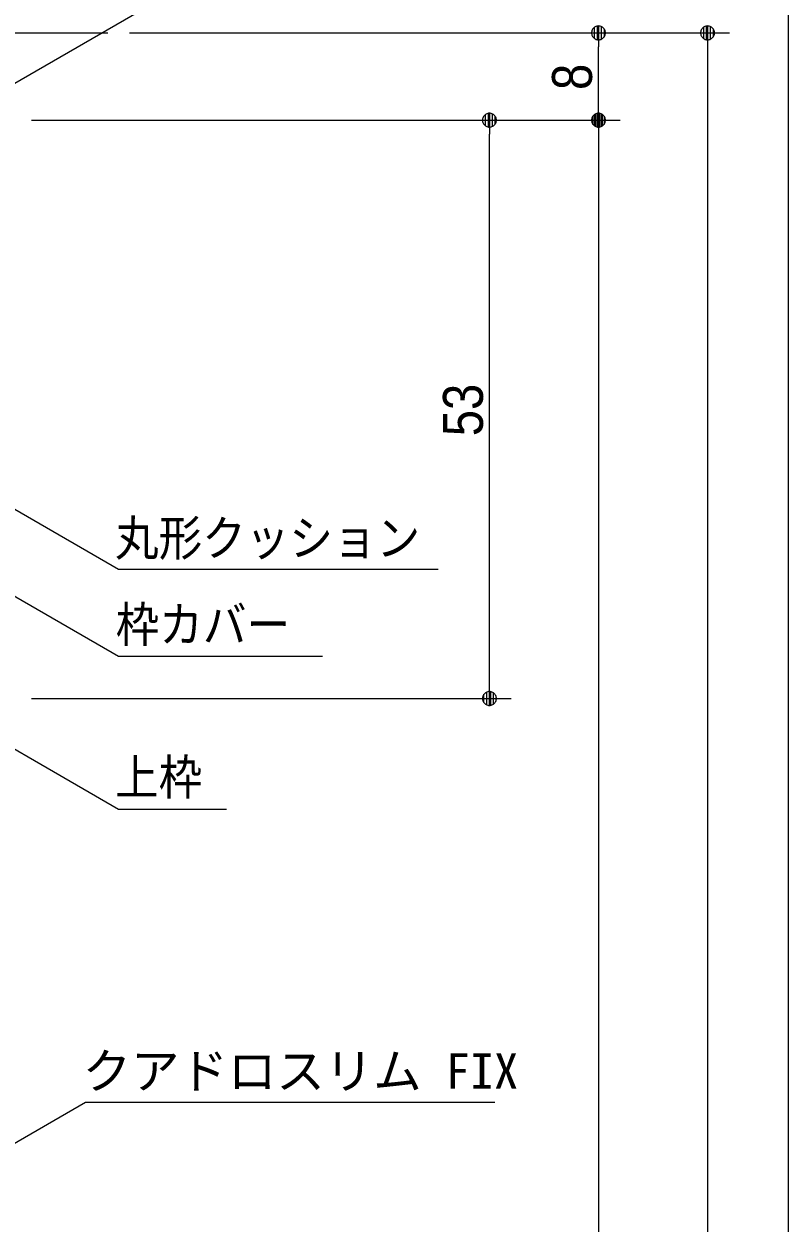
# Model space of a CAD drawing. Units: millimetres, scale not verified. Extents: x -6062 to 6062, y -3045 to 3045.
# Drawn here: x 1512 to 2212, y -100 to 998 of the extents above; entities that cross this region are included whole.
import ezdxf
from ezdxf.enums import TextEntityAlignment as Align

# ---------------------------------------------------------------- set-up
doc = ezdxf.new("R2010")
doc.units = ezdxf.units.MM
doc.header["$LTSCALE"] = 20
for name, color, linetype, lineweight in [('0-0_2寸法-1', 7, 'Continuous', 9), ('0-1_0', 7, 'Continuous', 9), ('0-3_2寸法-3', 7, 'Continuous', 9), ('0-4_3一般', 7, 'Continuous', 9), ('0-5_1図面枠', 7, 'Continuous', 9)]:
    doc.layers.add(name, color=color, linetype=linetype, lineweight=lineweight)
doc.styles.add('ＭＳ ゴシック', font='')
doc.styles.add('ＭＳ Ｐゴシック', font='')
doc.styles.get('ＭＳ ゴシック').set_extended_font_data('MS Gothic')
doc.styles.get('ＭＳ Ｐゴシック').set_extended_font_data('MS PGothic')

# ---------------------------------------------------------------- blocks, each defined once
blk = doc.blocks.new('グループ-27')
at = {"layer": '0-4_3一般'}
blk.add_line((46183.7, 19804.9), (67523.7, 19804.9), dxfattribs=at)
blk = doc.blocks.new('グループ-57')
at = {"layer": '0-4_3一般'}
blk.add_blockref('グループ-27', (0, 0), dxfattribs=at)
blk = doc.blocks.new('_Dot')
at = {"layer": '0-1_0'}
for p, q in [((-10, 0), (-20, 0)), ((9.78, 2), (-9.78, 2)), ((7.99, 6), (-7.99, 6)), ((9.16, -3.98), (-9.16, -3.98)), ((6, -7.98), (-6, -7.98))]:
    blk.add_line(p, q, dxfattribs=at)
for points in [[(10, 0), (9.92, 1.25), (9.69, 2.49), (9.3, 3.68), (8.76, 4.82), (8.09, 5.88), (7.29, 6.85), (6.37, 7.71), (5.36, 8.44), (4.26, 9.05), (3.09, 9.51), (1.87, 9.82), (0.63, 9.98), (-0.63, 9.98), (-1.87, 9.82), (-3.09, 9.51), (-4.26, 9.05), (-5.36, 8.44), (-6.37, 7.71), (-7.29, 6.85), (-8.09, 5.88), (-8.76, 4.82), (-9.3, 3.68), (-9.69, 2.49), (-9.92, 1.25), (-10, 0), (0, 0)], [(-10, 0), (-9.92, -1.25), (-9.69, -2.49), (-9.3, -3.68), (-8.76, -4.82), (-8.09, -5.88), (-7.29, -6.85), (-6.37, -7.71), (-5.36, -8.44), (-4.26, -9.05), (-3.09, -9.51), (-1.87, -9.82), (-0.63, -9.98), (0.63, -9.98), (1.87, -9.82), (3.09, -9.51), (4.26, -9.05), (5.36, -8.44), (6.37, -7.71), (7.29, -6.85), (8.09, -5.88), (8.76, -4.82), (9.3, -3.68), (9.69, -2.49), (9.92, -1.25), (10, 0), (0, 0)]]:
    blk.add_lwpolyline(points, close=True, dxfattribs=at)
blk = doc.blocks.new('グループ-72')
at = {"layer": '0-5_1図面枠'}
blk.add_lwpolyline([(-80000, 55400), (80000, 55400), (80000, -55400), (-80000, -55400)], close=True, dxfattribs=at)
blk = doc.blocks.new('図面枠')
at = {"layer": '0-5_1図面枠'}
blk.add_blockref('グループ-72', (0, 0), dxfattribs=at)

msp = doc.modelspace()

# ---------------------------------------------------------------- linework, layer by layer
at = {"layer": '0-0_2寸法-1'}
for p, q in [((1608.68, 990.25), (2058.68, 990.25)), ((2058.68, 990.25), (2158.68, 990.25)), ((2038.68, 922.96), (2038.68, 977.53)), ((2138.68, 977.53), (2138.68, -1987.29)), ((1518.68, 910.25), (1958.68, 910.25)), ((1958.68, 910.25), (2058.68, 910.25)), ((1958.68, 910.25), (2058.68, 910.25)), ((1938.68, 392.96), (1938.68, 897.53)), ((2038.68, 897.53), (2038.68, -1987.29)), ((1518.68, 380.25), (1958.68, 380.25))]:
    msp.add_line(p, q, dxfattribs=at)
at = {"layer": '0-3_2寸法-3'}
for points in [[(1305.75, 830.25), (1842.69, 1140.25), (2152.33, 1140.25)], [(1128.68, 770.25), (1598.68, 498.89), (1891.54, 498.89)], [(1160.68, 671.77), (1598.68, 418.89), (1785.63, 418.89)], [(1423.18, 380.25), (1598.68, 278.92), (1697.46, 278.92)], [(1421.18, -74.64), (1568.22, 10.25), (1943.65, 10.25)]]:
    msp.add_lwpolyline(points, dxfattribs=at)

# ---------------------------------------------------------------- block references
at = {"layer": '0-0_2寸法-1', "xscale": 0.6356201, "yscale": 0.6356201}
for p, rotation in [((2038.68, 990.25), 90), ((2138.68, 990.25), 90), ((1938.68, 910.25), 90), ((2038.68, 910.25), 270), ((2038.68, 910.25), 90), ((1938.68, 380.25), 270)]:
    msp.add_blockref('_Dot', p, dxfattribs=dict(at, rotation=rotation))
at = {"layer": '0-4_3一般', "xscale": 0.05, "yscale": 0.05}
msp.add_blockref('グループ-57', (-1787.5, 0), dxfattribs=at)
at = {"layer": '0-5_1図面枠', "xscale": 0.05, "yscale": 0.05}
msp.add_blockref('図面枠', (-1787.5, 0), dxfattribs=at)

# ---------------------------------------------------------------- texts
at = {"layer": '0-0_2寸法-1', "style": 'ＭＳ Ｐゴシック', "width": 0.9}
for s, p in [('8', (2043.74, 937.95)), ('53', (1943.74, 620.65))]:
    msp.add_text(s, height=36.66, rotation=90, dxfattribs=at).set_placement(p, align=Align.BOTTOM_LEFT)
at = {"layer": '0-3_2寸法-3', "style": 'ＭＳ ゴシック', "width": 0.9}
for s, p in [('丸形クッション', (1595.4, 501.28)), ('枠カバー', (1595.98, 422.06)), ('上枠', (1595.4, 282.09))]:
    msp.add_text(s, height=32.55, dxfattribs=at).set_placement(p, align=Align.BOTTOM_LEFT)
at = {"layer": '0-3_2寸法-3', "style": 'ＭＳ ゴシック'}
msp.add_text('クアドロスリム FIX', height=32.55, dxfattribs=at).set_placement((1565.71, 12.84), align=Align.BOTTOM_LEFT)

doc.saveas('drawing.dxf')
